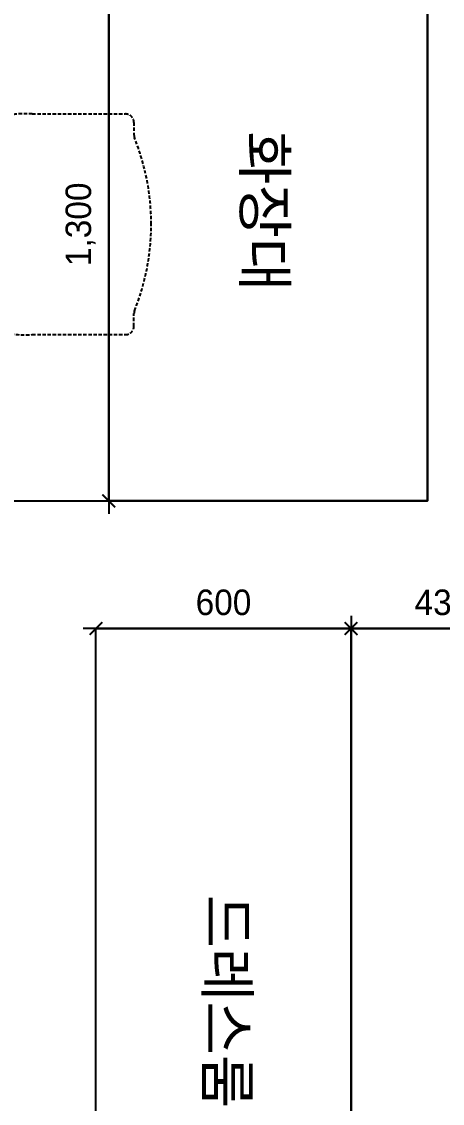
# Model space of a CAD drawing. Header units: millimetres. Extents: x -551172 to 232469, y -3435 to 261611.
# Drawn here: x 120466 to 121456, y 84740 to 87282 of the extents above; entities that cross this region are included whole.
import ezdxf

# ---------------------------------------------------------------- set-up
doc = ezdxf.new("R2010")
doc.units = ezdxf.units.MM
doc.header["$LTSCALE"] = 10
doc.header["$PDMODE"] = 3
doc.linetypes.add('DH-HID2', pattern=[1.2, 0.8, -0.4])
doc.layers.get('DEFPOINTS').update_dxf_attribs({"color": 248})
for name, color, linetype in [('0-ELC TEXT', 7, 'Continuous'), ('06-FUR', 6, 'Continuous'), ('FU-FURM', 251, 'DH-HID2'), ('도면층2', 2, 'Continuous')]:
    doc.layers.add(name, color=color, linetype=linetype)
doc.styles.add('HY 울릉도 L', font='')
doc.styles.add('코레일둥고', font='Korail_Round_Gothic_Medium.ttf')
doc.styles.get('HY 울릉도 L').set_extended_font_data('HY울릉도L')
doc.dimstyles.new('30', dxfattribs={"dimscale": 30, "dimtxt": 2, "dimasz": 1, "dimexe": 1, "dimexo": 1, "dimgap": 1, "dimtad": 1, "dimdec": 0, "dimrnd": 0.05, "dimdsep": 46, "dimlunit": 6, "dimtxsty": 'HY 울릉도 L', "dimblk": 'ARCHTICK', "dimcen": 2.5, "dimdle": 1, "dimclrd": 133, "dimclre": 133, "dimclrt": 30, "dimadec": 0, "dimazin": 0, "dimtfac": 1, "dimtdec": 0, "dimtix": 1, "dimtmove": 2, "dimatfit": 3, "dimldrblk": 'ARCHTICK', "dimfxl": 1, "dimlwd": -1, "dimlwe": -1, "dimarcsym": 0})

# ---------------------------------------------------------------- blocks, each defined once
blk = doc.blocks.new('F-105')
at = {"layer": 'FU-FURM'}
for p, q in [((-259.3, 280), (-259.3, 60.6)), ((259.3, 280), (259.3, 60.6)), ((-239.3, 40.6), (-209.7, 40.6)), ((239.3, 40.6), (209.7, 40.6))]:
    blk.add_line(p, q, dxfattribs=at)
for centre, radius, start, end in [((-63.9, 296.7), 196.1, 127.9735, 184.8842), ((63.9, 296.7), 196.1, 355.1158, 52.0265), ((-239.3, 60.6), 20, 180, 270), ((239.3, 60.6), 20, 270, 0), ((-209.7, 20.6), 20, 70.5773, 90), ((0.2, 543.1), 543.1, 248.0288, 269.9778), ((-0.2, 543.1), 543.1, 270.0222, 291.9712), ((209.7, 20.6), 20, 90, 109.4227)]:
    blk.add_arc(centre, radius, start, end, dxfattribs=at)
blk = doc.blocks.new('_ArchTick')
at = {"color": 0, "linetype": 'ByBlock', "const_width": 0.15}
blk.add_lwpolyline([(-0.5, -0.5), (0.5, 0.5)], dxfattribs=at)
blk = doc.blocks.new('*D687')
at = {"layer": '06-FUR', "color": 133, "transparency": 16777216}
for p, q in [((121241.4, 85885.3), (121241.4, 83145.3)), ((121271.4, 85855.3), (121271.4, 85855.3)), ((121271.4, 83175.3), (121271.4, 83175.3))]:
    blk.add_line(p, q, dxfattribs=at)
at = {"layer": 'DEFPOINTS', "color": 0, "transparency": 16777216}
for p in [(121241.4, 85855.3), (121241.4, 83175.3), (121241.4, 83175.3)]:
    blk.add_point(p, dxfattribs=at)
at = {"layer": '06-FUR', "color": 133, "transparency": 16777216, "xscale": 30, "yscale": 30, "zscale": 30}
for p, rotation in [((121241.4, 85855.3), 90), ((121241.4, 83175.3), 270)]:
    blk.add_blockref('_ArchTick', p, dxfattribs=dict(at, rotation=rotation))
at = {"layer": '06-FUR', "color": 30, "transparency": 16777216, "insert": (121175.4, 84515.3), "char_height": 60, "attachment_point": 5, "rotation": 90, "style": 'HY 울릉도 L'}
blk.add_mtext('2,680', dxfattribs=at)
blk = doc.blocks.new('*D691')
at = {"layer": '06-FUR', "color": 133, "transparency": 16777216}
blk.add_line((121271.4, 85855.3), (120611.4, 85855.3), dxfattribs=at)
at = {"layer": 'DEFPOINTS', "color": 0, "transparency": 16777216}
for p in [(120641.4, 85855.3), (120641.4, 85855.3), (121241.4, 85855.3)]:
    blk.add_point(p, dxfattribs=at)
at = {"layer": '06-FUR', "color": 133, "transparency": 16777216, "xscale": 30, "yscale": 30, "zscale": 30}
for p, rotation in [((120641.4, 85855.3), 180.0000000000528), ((121241.4, 85855.3), 5.283773418796045e-11)]:
    blk.add_blockref('_ArchTick', p, dxfattribs=dict(at, rotation=rotation))
at = {"layer": '06-FUR', "color": 30, "transparency": 16777216, "insert": (120941.4, 85916.6), "char_height": 60, "attachment_point": 5, "style": 'HY 울릉도 L'}
blk.add_mtext('600', dxfattribs=at)
blk = doc.blocks.new('*D693')
at = {"layer": '06-FUR', "color": 133, "transparency": 16777216}
for p, q in [((121701.4, 85855.3), (121211.4, 85855.3)), ((121241.4, 85825.3), (121241.4, 85825.3)), ((121671.4, 85825.3), (121671.4, 85825.3))]:
    blk.add_line(p, q, dxfattribs=at)
at = {"layer": 'DEFPOINTS', "color": 0, "transparency": 16777216}
for p in [(121241.4, 85855.3), (121241.4, 85855.3), (121671.4, 85855.3)]:
    blk.add_point(p, dxfattribs=at)
at = {"layer": '06-FUR', "color": 133, "transparency": 16777216, "xscale": 30, "yscale": 30, "zscale": 30, "rotation": 180}
blk.add_blockref('_ArchTick', (121241.4, 85855.3), dxfattribs=at)
at = {"layer": '06-FUR', "color": 133, "transparency": 16777216, "xscale": 30, "yscale": 30, "zscale": 30}
blk.add_blockref('_ArchTick', (121671.4, 85855.3), dxfattribs=at)
at = {"layer": '06-FUR', "color": 30, "transparency": 16777216, "insert": (121456.4, 85916.6), "char_height": 60, "attachment_point": 5, "style": 'HY 울릉도 L'}
blk.add_mtext('430', dxfattribs=at)
blk = doc.blocks.new('*D708')
at = {"layer": '06-FUR', "color": 133, "transparency": 16777216}
for p, q in [((120671.4, 87485.3), (120671.4, 86125.3)), ((120701.4, 87455.3), (120701.4, 87455.3)), ((120701.4, 86155.3), (120701.4, 86155.3))]:
    blk.add_line(p, q, dxfattribs=at)
at = {"layer": 'DEFPOINTS', "color": 0, "transparency": 16777216}
for p in [(120671.4, 87455.3), (120671.4, 86155.3), (120671.4, 86155.3)]:
    blk.add_point(p, dxfattribs=at)
at = {"layer": '06-FUR', "color": 133, "transparency": 16777216, "xscale": 30, "yscale": 30, "zscale": 30}
for p, rotation in [((120671.4, 87455.3), 90), ((120671.4, 86155.3), 270)]:
    blk.add_blockref('_ArchTick', p, dxfattribs=dict(at, rotation=rotation))
at = {"layer": '06-FUR', "color": 30, "transparency": 16777216, "insert": (120605.4, 86805.3), "char_height": 60, "attachment_point": 5, "rotation": 90, "style": 'HY 울릉도 L'}
blk.add_mtext('1,300', dxfattribs=at)

msp = doc.modelspace()

# ---------------------------------------------------------------- linework, layer by layer
at = {"layer": '06-FUR'}
for p, q in [((120641.4, 85855.3), (121241.4, 85855.3)), ((121241.4, 85855.3), (121241.4, 83755.3)), ((121241.4, 83175.3), (121241.4, 85855.3))]:
    msp.add_line(p, q, dxfattribs=at)
msp.add_lwpolyline([(120671.4, 87455.3), (121421.4, 87455.3), (121421.4, 86155.3), (120671.4, 86155.3)], close=True, dxfattribs=at)
at = {"layer": '도면층2'}
for p, q in [((121421.4, 86155.3), (121421.4, 87455.3)), ((120341.4, 86155.3), (121421.4, 86155.3)), ((120641.4, 83225.3), (120641.4, 85855.3)), ((120641.4, 85855.3), (121641.4, 85855.3))]:
    msp.add_line(p, q, dxfattribs=at)

# ---------------------------------------------------------------- block references
at = {"layer": 'FU-FURM', "rotation": 90}
msp.add_blockref('F-105', (120771.4, 86805.3), dxfattribs=at)

# ---------------------------------------------------------------- texts
at = {"layer": '0-ELC TEXT', "style": '코레일둥고'}
for s, p in [('화장대', (120988.5, 87024)), ('드레스룸 수납장', (120900, 85230))]:
    msp.add_text(s, height=100, rotation=270, dxfattribs=at).set_placement(p)

# ---------------------------------------------------------------- dimensions: what is measured, and where the dimension line sits
at = {"layer": '06-FUR'}
for base, p1, p2, picture, middle in [((120671.4, 86155.3), (120671.4, 87455.3), (120671.4, 86155.3), '*D708', (120605.4, 86805.3)), ((121241.4, 83175.3), (121241.4, 85855.3), (121241.4, 83175.3), '*D687', (121175.4, 84515.3))]:
    dim = msp.add_linear_dim(base=base, p1=p1, p2=p2, angle=90, dimstyle='30', override={"dimfxl": 1.25}, dxfattribs=at)
    dim.commit()
    dim.dimension.update_dxf_attribs({"geometry": picture, "text_midpoint": middle})
dim = msp.add_aligned_dim(p1=(121241.4, 85855.3), p2=(120641.4, 85855.3), distance=0, dimstyle='30', override={"dimfxl": 1.25}, dxfattribs=at)
dim.commit()
dim.dimension.update_dxf_attribs({"geometry": '*D691', "text_midpoint": (120941.4, 85916.6)})
dim = msp.add_linear_dim(base=(121241.4, 85855.3), p1=(121671.4, 85855.3), p2=(121241.4, 85855.3), dimstyle='30', override={"dimfxl": 1.25}, dxfattribs=at)
dim.commit()
dim.dimension.update_dxf_attribs({"geometry": '*D693', "text_midpoint": (121456.4, 85916.6)})

doc.saveas('drawing.dxf')
